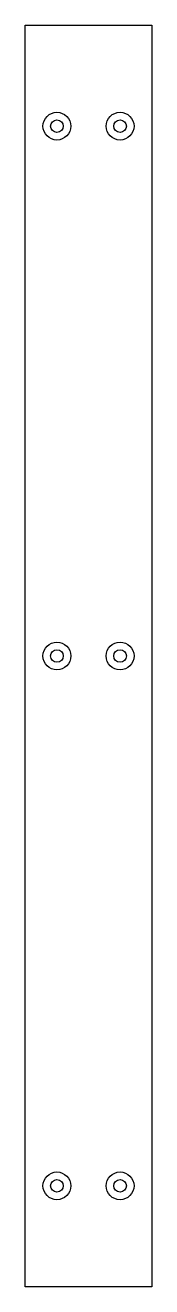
# Model space of a CAD drawing. Extents: x 1867 to 1917, y 1460 to 1960.
import ezdxf

# ---------------------------------------------------------------- set-up
doc = ezdxf.new("R2010")
doc.units = 0
doc.layers.get('0').update_dxf_attribs({"linetype": 'CONTINUOUS'})

msp = doc.modelspace()

# ---------------------------------------------------------------- linework, layer by layer
msp.add_lwpolyline([(1866.83, 1960.02), (1916.83, 1960.02), (1916.83, 1460.02), (1866.83, 1460.02)], close=True)
for centre, radius in [((1879.33, 1920.02), 5.5), ((1904.33, 1920.02), 5.5), ((1879.33, 1920.02), 2.5), ((1904.33, 1920.02), 2.5), ((1879.33, 1710.02), 5.5), ((1904.33, 1710.02), 5.5), ((1879.33, 1710.02), 2.5), ((1904.33, 1710.02), 2.5), ((1879.33, 1500.02), 5.5), ((1904.33, 1500.02), 5.5), ((1879.33, 1500.02), 2.5), ((1904.33, 1500.02), 2.5)]:
    msp.add_circle(centre, radius)

doc.saveas('drawing.dxf')
